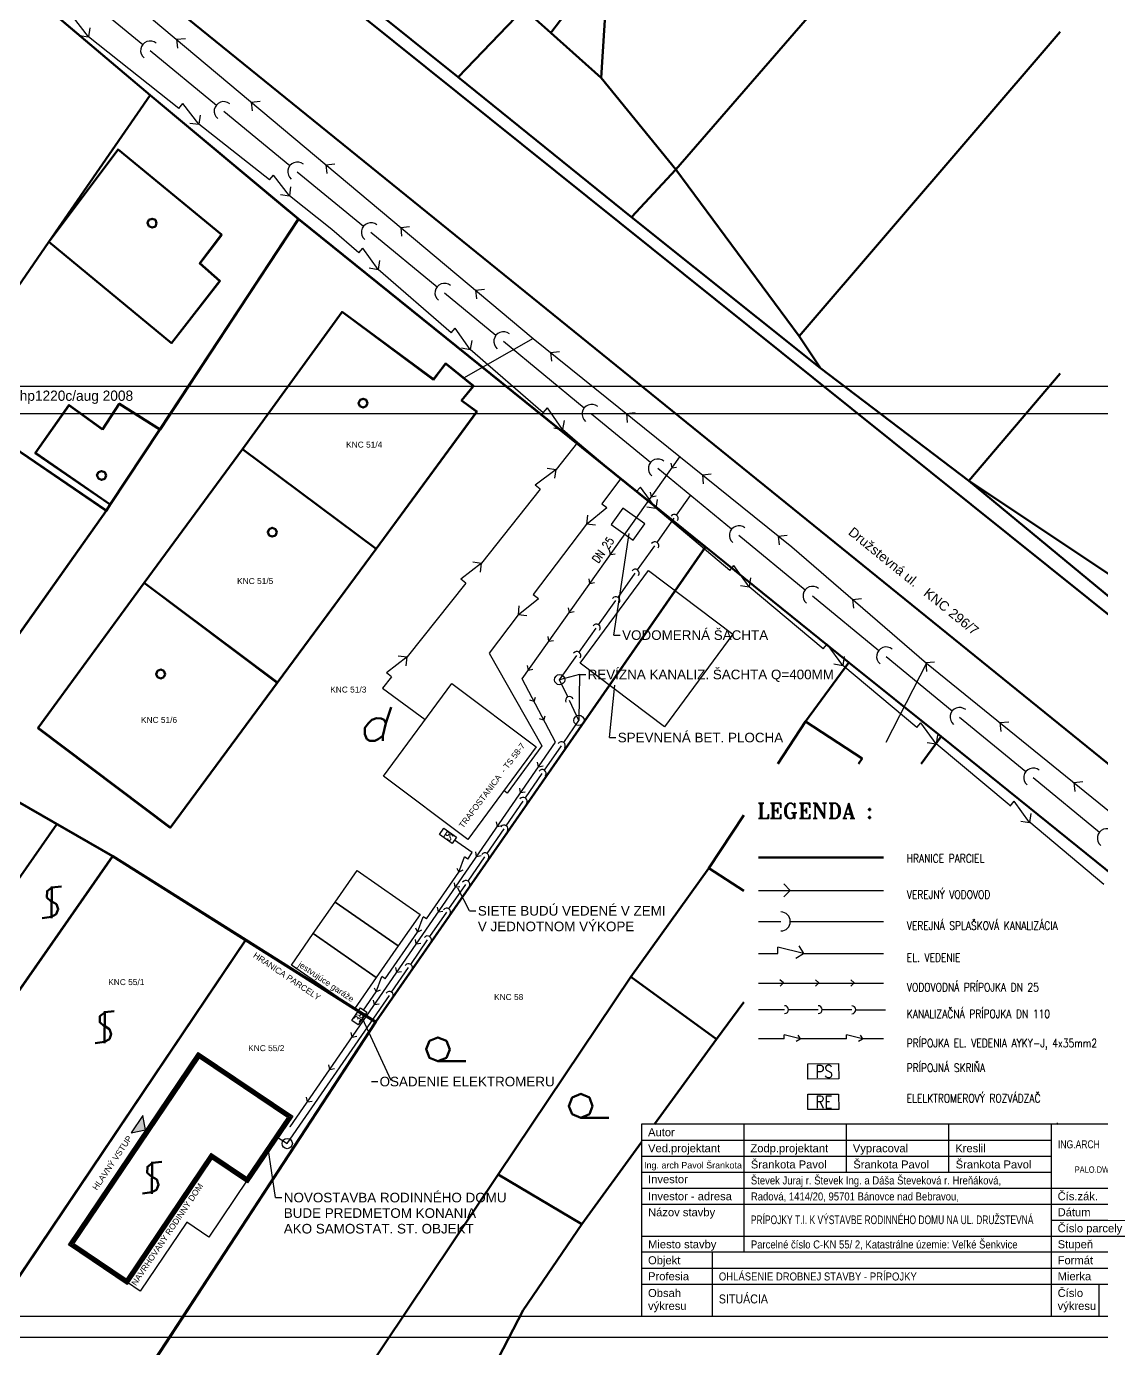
# Model space of a CAD drawing. Header units: millimetres. Extents: x 465413 to 965836, y 2516576 to 3795663.
# Drawn here: x 614838 to 698834, y 3330562 to 3433833 of the extents above; entities that cross this region are included whole.
import ezdxf
from ezdxf.enums import TextEntityAlignment as Align
from ezdxf.lldxf.tags import DXFTag

# ---------------------------------------------------------------- set-up
doc = ezdxf.new("R2010")
doc.units = ezdxf.units.MM
for name, color, linetype in [('LEGENDA', 3, 'Continuous'), ('MUR-POH', 64, 'Continuous'), ('MUR_POH', 64, 'Continuous'), ('MUR_REZ', 3, 'Continuous'), ('POP', 7, 'Continuous'), ('RAM_100', 160, 'Continuous'), ('ROZPISKA100', 7, 'Continuous'), ('SO10-PRIPOJKA-VODOVOD', 5, 'Continuous'), ('SO11-PRIPOJKA-SPLASK-KANAL', 25, 'Continuous'), ('SO12-PRIPOJKA-PLYN', 11, 'Continuous'), ('SO13-PRIPOJKA-ELEKTRO-NN', 20, 'Continuous'), ('TXT_50_MIESTN', 7, 'Continuous')]:
    doc.layers.add(name, color=color, linetype=linetype)
doc.layers.add('P', color=250, linetype='Continuous', lineweight=100)
doc.styles.add('ARIAL', font='arial.ttf', dxfattribs={"height": 250})
doc.styles.add('ROMANS', font='arial.ttf', dxfattribs={"width": 0.85})
doc.styles.add('ROMANT', font='romant', dxfattribs={"height": 3})
doc.styles.add('TAB', font='SIMPLEX', dxfattribs={"width": 0.8})
tags = doc.linetypes.add('DASHED', pattern=[0.75, 0.5, -0.25]).pattern_tags.tags
tags[6:7] = [DXFTag(74, 4), DXFTag(75, 0), DXFTag(340, '0'), DXFTag(46, 1.0), DXFTag(50, 0.0), DXFTag(44, 0.0), DXFTag(45, 0.0)]
tags[4:5] = [DXFTag(74, 4), DXFTag(75, 0), DXFTag(340, '0'), DXFTag(46, 1.0), DXFTag(50, 0.0), DXFTag(44, 0.0), DXFTag(45, 0.0)]

# ---------------------------------------------------------------- blocks, each defined once
blk = doc.blocks.new('Z_RAM_A_3_hp 1220')
at = {"layer": 'POP', "linetype": 'Continuous'}
blk.add_lwpolyline([(-288.5, -408), (-6.5, -408), (-6.5, -13), (-288.5, -13)], close=True, dxfattribs=at)
at = {"layer": 'RAM_100', "linetype": 'Continuous'}
for p, q in [((-147.5, 0), (-151.4, -5.38)), ((-147.5, -13), (-147.5, 0)), ((-147.5, 0), (-143.6, -5.38))]:
    blk.add_line(p, q, dxfattribs=at)
for points in [[(-297, -420), (0, -420), (0, 0), (-297, 0)], [(-288.5, -13), (-288.5, -408), (-6.5, -408), (-6.5, -13)]]:
    blk.add_lwpolyline(points, close=True, dxfattribs=at)
blk.add_text('rkmk 1:1 A3  hp1220c/aug 2008', height=3.2, rotation=90, dxfattribs=at).set_placement((-292.52, -406.58))

msp = doc.modelspace()

# ---------------------------------------------------------------- hatches: boundary and pattern name
at = {"layer": 'MUR-POH'}
msp.add_hatch(color=252, dxfattribs=at).paths.add_polyline_path([(624131.6, 3347648.6), (623936.5, 3348766.9), (623021.6, 3347410.6)])

# ---------------------------------------------------------------- linework, layer by layer
at = {"layer": 'MUR-POH', "linetype": 'DASHED', "ltscale": 0.01}
for p, q in [((660738.4, 3386291.9), (661939.9, 3394220.8)), ((658044.6, 3383217.4), (658004.9, 3379631.5)), ((660394.8, 3378289.5), (660805.6, 3382378.2)), ((649465, 3364757.5), (648539.9, 3366514.1)), ((643332.8, 3351493), (641085.3, 3356335.5)), ((634305.1, 3342357.5), (633726.1, 3346212.5))]:
    msp.add_line(p, q, dxfattribs=at)
at = {"layer": 'MUR-POH', "linetype": 'DASHED', "ltscale": 0.01, "flags": 128}
for points in [[(660738.4, 3386291.9), (661229.9, 3386291.9)], [(658044.6, 3383217.4), (656495.9, 3382807.4)], [(658044.6, 3383217.4), (658536.1, 3383217.4)], [(660394.8, 3378289.5), (660886.3, 3378289.5)], [(649465, 3364757.5), (649956.4, 3364757.5)], [(641788.4, 3351419.8), (642279.9, 3351419.8)], [(634305.1, 3342357.5), (634796.6, 3342357.5)]]:
    msp.add_lwpolyline(points, dxfattribs=at)
at = {"layer": 'MUR-POH', "color": 252, "flags": 128}
msp.add_lwpolyline([(623936.5, 3348766.9), (623021.6, 3347410.6), (624131.6, 3347648.6)], close=True, dxfattribs=at)
at = {"layer": 'MUR-POH', "color": 252}
msp.add_lwpolyline([(632079.8, 3343704.3), (629088.1, 3339268.9), (627362.3, 3340433), (623731.4, 3335049.9), (622666.9, 3335768), (629289.5, 3345586.3)], close=True, dxfattribs=at)
at = {"layer": 'MUR_REZ', "flags": 128}
msp.add_lwpolyline([(661441.8, 3396208.9), (660532.5, 3394929), (662251.3, 3393708), (663160.5, 3394987.9)], close=True, dxfattribs=at)
at = {"layer": 'MUR_REZ'}
for points in [[(635644.4, 3348719.2), (632120.5, 3343494.8), (629330.2, 3345376.9), (622707.6, 3335558.5), (618121.2, 3338652), (628267.7, 3353694.8)], [(635539.7, 3348698.8), (632100.1, 3343599.5), (629309.8, 3345481.6), (622687.2, 3335663.2), (618226, 3338672.4), (628288.1, 3353590.1)], [(635434.9, 3348678.5), (632079.8, 3343704.3), (629289.5, 3345586.3), (622666.9, 3335768), (618330.7, 3338692.8), (628308.4, 3353485.4)], [(635330.2, 3348658.1), (632059.4, 3343809), (629269.1, 3345691.1), (622646.5, 3335872.7), (618435.5, 3338713.1), (628328.8, 3353380.6)], [(635225.4, 3348637.8), (632039.1, 3343913.7), (629248.7, 3345795.8), (622626.2, 3335977.5), (618540.2, 3338733.5), (628349.2, 3353275.9)]]:
    msp.add_lwpolyline(points, close=True, dxfattribs=at)
at = {"layer": 'P', "color": 2, "linetype": 'Continuous'}
for p, q in [((624516.1, 3428452.8), (598264.3, 3450682.6)), ((598264.3, 3450682.6), (624516.1, 3428452.8)), ((616594, 3417006.9), (624516.1, 3428452.8)), ((624516.1, 3428452.8), (616594, 3417006.9)), ((624516.1, 3428452.8), (636083.7, 3418789.4)), ((635373.5, 3419382.6), (624516.1, 3428452.8)), ((616594, 3417006.9), (621997, 3424223.4)), ((621997, 3424223.4), (616594, 3417006.9)), ((621997, 3424223.4), (630096.6, 3417557.1)), ((630096.6, 3417557.1), (621997, 3424223.4)), ((625268.6, 3402338), (636083.7, 3418789.4)), ((636083.7, 3418789.4), (625268.6, 3402338)), ((667894.2, 3393164.1), (636083.6, 3418789.4)), ((636083.6, 3418789.4), (667894.2, 3393164.1)), ((630096.6, 3417557.1), (628382.8, 3415324.1)), ((628382.8, 3415324.1), (630096.6, 3417557.1)), ((608168.4, 3404804.1), (616594, 3417006.9)), ((616594, 3417006.9), (608168.4, 3404804.1)), ((626169.4, 3409093.3), (616594, 3417006.9)), ((616594, 3417006.9), (626169.4, 3409093.3)), ((628382.8, 3415324.1), (629950.7, 3413946.6)), ((629950.7, 3413946.6), (628382.8, 3415324.1)), ((629950.7, 3413946.6), (626169.4, 3409093.3)), ((626169.4, 3409093.3), (629950.7, 3413946.6)), ((631706.1, 3400809), (639495.3, 3411533.2)), ((639495.3, 3411533.2), (631706.1, 3400809)), ((639495.3, 3411533.2), (646638.2, 3406241.6)), ((646638.2, 3406241.6), (639495.3, 3411533.2)), ((646638.2, 3406241.6), (647588.3, 3407496.6)), ((647588.3, 3407496.6), (646638.2, 3406241.6)), ((647588.3, 3407496.6), (649765.5, 3405727.5)), ((649765.5, 3405727.5), (647588.3, 3407496.6)), ((649765.5, 3405727.5), (648816.1, 3404620.7)), ((648816.1, 3404620.7), (649765.5, 3405727.5)), ((621073.3, 3396005), (608168.4, 3404804.1)), ((608168.4, 3404804.1), (621073.3, 3396005)), ((615519.5, 3400511.6), (618147.5, 3404259.1)), ((618147.5, 3404259.1), (615519.5, 3400511.6)), ((618147.5, 3404259.1), (620787.1, 3402358.2)), ((620787.1, 3402358.2), (618147.5, 3404259.1)), ((620787.1, 3402358.2), (622092.5, 3404352.4)), ((622092.5, 3404352.4), (620787.1, 3402358.2)), ((622092.5, 3404352.4), (625268.6, 3402338)), ((625268.6, 3402338), (622092.5, 3404352.4)), ((648816.1, 3404620.7), (650015.8, 3403726.4)), ((650015.8, 3403726.4), (648816.1, 3404620.7)), ((650015.8, 3403726.4), (642152.6, 3393021)), ((642152.6, 3393021), (650015.8, 3403726.4)), ((621371.8, 3396503.7), (625268.6, 3402338)), ((625268.6, 3402338), (621371.8, 3396503.7)), ((624029.3, 3390362), (631706.1, 3400809)), ((631706.1, 3400809), (624029.3, 3390362)), ((631706.1, 3400809), (642152.6, 3393021)), ((642152.6, 3393021), (631706.1, 3400809)), ((631706.2, 3400808.9), (642152.6, 3393021)), ((642152.6, 3393021), (631706.2, 3400808.9)), ((621371.8, 3396503.7), (615519.5, 3400511.6)), ((615519.5, 3400511.6), (621371.8, 3396503.7)), ((610114.5, 3380554.3), (621073.3, 3396005)), ((621073.3, 3396005), (610114.5, 3380554.3)), ((621073.3, 3396005), (621371.8, 3396503.7)), ((621371.8, 3396503.7), (621073.3, 3396005)), ((642152.6, 3393021), (634438.7, 3382574.2)), ((634438.7, 3382574.2), (642152.6, 3393021)), ((642115.3, 3356057.8), (667894.2, 3393164.1)), ((667894.2, 3393164.1), (642115.3, 3356057.8)), ((642115.4, 3356057.8), (667894.3, 3393164)), ((667894.3, 3393164), (642115.4, 3356057.8)), ((615737.3, 3379029), (624029.3, 3390362)), ((624029.3, 3390362), (615737.3, 3379029)), ((624029.3, 3390362), (634438.7, 3382574.2)), ((634438.7, 3382574.2), (624029.3, 3390362)), ((624029.3, 3390362), (634438.7, 3382574.2)), ((634438.7, 3382574.2), (624029.3, 3390362)), ((634438.7, 3382574.2), (626072.6, 3371241.5)), ((626072.6, 3371241.5), (634438.7, 3382574.2)), ((615737.3, 3379029), (626072.6, 3371241.5)), ((614137.3, 3373295.4), (621562.5, 3369021.1)), ((621562.5, 3369021.1), (614137.3, 3373295.4)), ((617212.8, 3371525), (606334.2, 3355932.1)), ((610434.9, 3353071.2), (621562.5, 3369021.1)), ((621562.5, 3369021.1), (610434.9, 3353071.2)), ((631959, 3362474.1), (621562.5, 3369021.1)), ((612719, 3333949.6), (631959, 3362474.1)), ((631959, 3362474.1), (612719, 3333949.6))]:
    msp.add_line(p, q, dxfattribs=at)
at = {"layer": 'P', "color": 252, "linetype": 'Continuous'}
for points in [[(742574.3, 3333465.4), (719611.2, 3351498.2), (686314.7, 3378361.1), (679098.8, 3384141.7), (667894.9, 3393177.1), (636082.2, 3418805.6), (624508.6, 3428456.7), (598265.3, 3450675), (589715, 3457819.8), (573119, 3472628.3), (556578.7, 3487417.9)], [(582373.4, 3487311.6), (588325.5, 3481945.6), (597096, 3474036.9), (614898.1, 3458348.7), (624782.2, 3449691), (633868.7, 3441669.3), (648560.1, 3429865.1), (662119.9, 3418940.3), (676867.2, 3407135.8), (688462.9, 3398340.7), (700908.7, 3388053.3)], [(624782.2, 3449691), (614898.1, 3458348.7), (597096, 3474036.9), (600108.3, 3477895.7), (609757.2, 3470858.1), (620038.8, 3463817.9), (629368.1, 3456037.2), (638324.3, 3448016), (649101.2, 3439224.3), (653700.2, 3435204), (655814.2, 3433334.1), (659745.3, 3429819), (665578.3, 3422666.9), (675202.5, 3409636.6), (676867.2, 3407135.8), (662119.9, 3418940.3), (648560.1, 3429865.1), (633868.7, 3441669.3), (624782.2, 3449691)], [(649101.2, 3439224.3), (661467.4, 3454788.2), (663843.8, 3457905.1), (669389.4, 3453248), (659724.4, 3442809.7), (660342.7, 3439308.3), (655814.2, 3433334.1), (653700.2, 3435204), (649101.2, 3439224.3)], [(659745.3, 3429819), (660342.7, 3439308.3), (659724.4, 3442809.7), (669389.4, 3453248), (671016.3, 3455121), (683399.4, 3443196), (665578.3, 3422666.9), (659745.3, 3429819)], [(588133.2, 3390137.3), (580968, 3394670.7), (567899.9, 3402969.3), (583352.7, 3426876.9), (598265.3, 3450675), (624508.6, 3428456.7), (616588.9, 3417006.3), (608182.1, 3404794.7), (597620.2, 3388981.5), (595299, 3385734.1), (588133.2, 3390137.3)], [(665578.3, 3422666.9), (683399.4, 3443196), (689233.9, 3449927.9), (693351.1, 3446412), (695601.5, 3444465.4)], [(660342.7, 3439308.3), (659745.3, 3429819), (655814.2, 3433334.1), (660342.7, 3439308.3)], [(695601.5, 3433408.5), (675202.5, 3409636.6), (665578.3, 3422666.9)], [(675202.5, 3409636.6), (695601.5, 3433408.5)], [(608182.1, 3404794.7), (616588.9, 3417006.3), (624508.6, 3428456.7), (636082.2, 3418805.6), (625275.8, 3402360.6), (622101.5, 3404365.1), (620790.6, 3402379.1), (618174.1, 3404251), (615534.5, 3400521.1), (621380.5, 3396495.5), (621080.7, 3396012.9), (608182.1, 3404794.7)], [(616588.9, 3417006.3), (626178.3, 3409094.2), (629957.8, 3413954.7), (628381.5, 3415338.5), (630084.4, 3417583.4), (621997.3, 3424223.7), (616588.9, 3417006.3)], [(621997.3, 3424223.7), (630084.4, 3417583.4), (628381.5, 3415338.5), (629957.8, 3413954.7), (626178.3, 3409094.2), (616588.9, 3417006.3), (621997.3, 3424223.7)], [(642132.9, 3356079.5), (631979, 3362486.4), (621583.6, 3369024.5), (614156.8, 3373298.5), (607863.6, 3377195.6), (610129.4, 3380554.9), (621080.7, 3396012.9), (621380.5, 3396495.5), (625275.8, 3402360.6), (636082.2, 3418805.6), (667894.9, 3393177.1), (642132.9, 3356079.5)], [(625007.2, 3418479.1), (624915.2, 3418721.4), (624655, 3418815.5), (624412.7, 3418723.5), (624300, 3418482), (624410.6, 3418221), (624652.1, 3418126.9), (624913.1, 3418218.9), (625007.2, 3418479.1)], [(634444, 3382576.3), (642173.6, 3393041.2), (650015.8, 3403747.6), (648828.3, 3404627.2), (649763.5, 3405758.6), (647593.2, 3407498.4), (646639, 3406274), (639495.3, 3411533.2), (631708.9, 3400826.6), (624035.3, 3390380.1), (615762.4, 3379042.8), (626096.8, 3371257.9), (634444, 3382576.3)], [(631708.9, 3400826.6), (639495.3, 3411533.2), (646639, 3406274), (647593.2, 3407498.4), (649763.5, 3405758.6), (648828.3, 3404627.2), (650015.8, 3403747.6), (642173.6, 3393041.2), (631708.9, 3400826.6)], [(695601.5, 3406722.2), (688462.9, 3398340.7), (676867.2, 3407135.8), (675202.5, 3409636.6)], [(708875.5, 3397255.8), (702030.5, 3389295.6), (688462.9, 3398340.7), (695601.5, 3406722.2)], [(621080.7, 3396012.9), (610129.4, 3380554.9), (597620.2, 3388981.5), (608182.1, 3404794.7), (621080.7, 3396012.9)], [(615534.5, 3400521.1), (618174.1, 3404251), (620790.6, 3402379.1), (622101.5, 3404365.1), (625275.8, 3402360.6), (621380.5, 3396495.5), (615534.5, 3400521.1)], [(641494.6, 3404415.5), (641384, 3404657.9), (641142.4, 3404751.9), (640900.1, 3404659.9), (640787.4, 3404418.4), (640898.1, 3404176), (641139.6, 3404063.3), (641382, 3404174), (641494.6, 3404415.5)], [(642173.6, 3393041.2), (634444, 3382576.3), (624035.3, 3390380.1), (631708.9, 3400826.6), (642173.6, 3393041.2)], [(621054.8, 3398767.5), (620962.8, 3399009.8), (620702.6, 3399103.9), (620460.3, 3399011.9), (620347.6, 3398770.4), (620458.2, 3398509.4), (620699.8, 3398415.3), (620960.7, 3398507.3), (621054.8, 3398767.5)], [(719338.9, 3375749.7), (730293.6, 3364947.3), (731905.1, 3363079.5), (717827.7, 3374862.6), (710167.7, 3381277.8), (700908.7, 3388053.3), (688462.9, 3398340.7), (702030.5, 3389295.6), (711812.7, 3383020.5), (719338.9, 3375749.7)], [(634399.4, 3394320.2), (634307.3, 3394562.5), (634047.2, 3394675.3), (633804.8, 3394564.6), (633692.2, 3394323.1), (633802.8, 3394080.7), (634044.4, 3393986.7), (634305.3, 3394078.6), (634399.4, 3394320.2)], [(670898.4, 3372237.6), (668163.7, 3368088.1), (662061.5, 3359607.9), (651705.8, 3344166.1), (635676.1, 3320260.9), (623984.1, 3328293.3), (642132.9, 3356079.5), (667894.9, 3393177.1), (679098.8, 3384141.7), (675711.2, 3379540.1)], [(634444, 3382576.3), (626096.8, 3371257.9), (615762.4, 3379042.8), (624035.3, 3390380.1), (634444, 3382576.3)], [(625680.9, 3383245.2), (625570.2, 3383487.6), (625328.7, 3383600.3), (625067.7, 3383489.7), (624973.7, 3383248.2), (625065.7, 3383005.8), (625325.9, 3382911.7), (625568.2, 3383003.8), (625680.9, 3383245.2)], [(673533.4, 3376235.7), (675711.2, 3379540.1), (679098.8, 3384141.7), (686314.7, 3378361.1), (684734.6, 3376235.7)], [(642926.8, 3379413.9), (643322.8, 3380659.2)], [(642679.2, 3378037.7), (642680.7, 3378409.9), (642926.8, 3379413.9), (642797.6, 3379675), (642556.1, 3379787.6), (642183.9, 3379789.2), (641811.2, 3379679), (641549.6, 3379419.5), (641287.5, 3379048.4), (641285.5, 3378545.9), (641432.8, 3378173.1), (641674.2, 3378041.8), (642046.4, 3378040.3), (642307.5, 3378169.5), (642680.7, 3378409.9)], [(675711.2, 3379540.1), (673533.4, 3376235.7)], [(684734.6, 3376235.7), (686314.7, 3378361.1), (719611.2, 3351498.2), (706403.8, 3336272.6)], [(610462.9, 3353083.3), (604747.2, 3357108.3), (611526, 3367186.3), (610524.1, 3367934.8), (614156.8, 3373298.5), (621583.6, 3369024.5), (610462.9, 3353083.3)], [(662061.5, 3359607.9), (668163.7, 3368088.1), (670898.4, 3372237.6)], [(612747.7, 3333960.2), (602111.5, 3340759.9), (610462.9, 3353083.3), (621583.6, 3369024.5), (631979, 3362486.4), (612747.7, 3333960.2)], [(672034.5, 3368912.5), (681800, 3368912.5)], [(616799.2, 3364186.7), (616809.4, 3366662)], [(617572.5, 3366658.8), (616809.1, 3366587.5)], [(616827.7, 3366568.9), (616454.3, 3366291.2), (616433.7, 3365807.4), (616767.4, 3365489.6)], [(616799.6, 3364279.8), (617172.8, 3364501.6), (617323.2, 3364891.8), (617175.9, 3365264.6), (616823.2, 3365489.4)], [(616073.4, 3364189.7), (616799.6, 3364279.8)], [(642132.9, 3356079.5), (623984.1, 3328293.3), (613235.6, 3312350.6), (602953, 3319148.8), (612747.7, 3333960.2), (631979, 3362486.4), (642132.9, 3356079.5)], [(662903.8, 3346686.9), (658240.9, 3340268), (651705.8, 3344166.1), (662061.5, 3359607.9)], [(662061.5, 3359607.9), (668741.4, 3354722.9), (663919.5, 3348085.1)], [(670898.4, 3357624.4), (668741.4, 3354722.9), (662061.5, 3359607.9)], [(663919.5, 3348085.1), (668741.4, 3354722.9), (670898.4, 3357624.4)], [(620956.4, 3356818.2), (620582.9, 3356521.9), (620562.4, 3356056.7), (620914.7, 3355738.9)], [(620946.5, 3354417.4), (620956.8, 3356911.2)], [(621701.2, 3356908.2), (620956.5, 3356836.8)], [(620946.9, 3354529), (621320, 3354732.2), (621451.9, 3355122.5), (621323.2, 3355513.9), (620951.9, 3355738.7)], [(620202.1, 3354420.4), (620946.9, 3354529)], [(647912.2, 3353934), (647654.3, 3354586.4), (646985.4, 3354868.4), (646332.9, 3354591.9), (646069.7, 3353941.6), (646327.5, 3353270.5), (646977.8, 3353007.3), (647648.8, 3353265.1), (647912.2, 3353934)], [(646977.8, 3353007.3), (649173.9, 3352998.2)], [(659060.6, 3349495.8), (658821.4, 3350166.8), (658152.6, 3350448.7), (657481.4, 3350172.3), (657218.1, 3349503.4), (657476.1, 3348869.5), (658144.9, 3348587.6), (658816.1, 3348864), (659060.6, 3349495.8)], [(658144.9, 3348587.6), (660341, 3348578.6)], [(695412.7, 3348160.6), (695357.4, 3348085.1)], [(662764.4, 3315202.7), (656037.4, 3320418.9), (649319.8, 3325192.5), (653653.5, 3333549.6), (658240.9, 3340268), (662903.8, 3346686.9)], [(624667.3, 3345040.6), (624293.9, 3344762.9), (624273.4, 3344297.8), (624625.7, 3343979.9)], [(624638.9, 3342658.5), (624649.2, 3345152.3)], [(625412.2, 3345149.2), (624648.8, 3345059.3)], [(624639.3, 3342770.1), (625012.4, 3342973.3), (625162.9, 3343363.5), (625015.6, 3343755), (624662.9, 3343979.8)], [(658240.9, 3340268), (653653.5, 3333549.6), (649319.8, 3325192.5), (645285, 3317094.6), (643971.5, 3314475.8), (635676.1, 3320260.9), (651705.8, 3344166.1), (658240.9, 3340268)], [(623913.1, 3342661.4), (624639.3, 3342770.1)]]:
    msp.add_lwpolyline(points, dxfattribs=at)
at = {"layer": 'P', "color": 1, "linetype": 'Continuous'}
for points in [[(567931.4, 3487371.1), (593364.2, 3462680.9), (622502.6, 3438459.2), (721889.9, 3358002.7), (784886.6, 3307771.9), (803129.7, 3295208.6), (825549, 3279910.8)], [(825591, 3290109.6), (810336.2, 3300687.8), (786548.5, 3318131.5), (764878.9, 3334710.4), (731584.6, 3362075.8), (676305.8, 3406393.7), (633418.4, 3440796.5), (596530, 3472159.5), (580531, 3487319.2)], [(648560.1, 3429865.1), (653700.2, 3435204)], [(662119.9, 3418940.3), (665578.3, 3422666.9)], [(679848.3, 3376235.7), (680128.8, 3376655.8), (675711.2, 3379540.1)], [(668163.7, 3368088.1), (670898.4, 3366323.7)]]:
    msp.add_lwpolyline(points, dxfattribs=at)
at = {"layer": 'P', "color": 2, "linetype": 'Continuous', "flags": 128}
msp.add_lwpolyline([(642115.3, 3356057.8), (623934.2, 3328269.3), (613195.5, 3312336.1), (602911.2, 3319123.3), (612719, 3333949.6), (631959, 3362474.1), (642115.3, 3356057.8)], dxfattribs=at)
at = {"layer": 'ROZPISKA100', "color": 2}
for p, q in [((662903.8, 3348085.1), (662903.8, 3333085.1)), ((706403.8, 3348085.1), (662903.8, 3348085.1)), ((694903.8, 3348085.1), (694903.8, 3333085.1)), ((662903.8, 3343085.1), (706403.8, 3343085.1)), ((706403.8, 3338085.1), (662903.8, 3338085.1)), ((662903.8, 3333085.1), (706403.8, 3333085.1))]:
    msp.add_line(p, q, dxfattribs=at)
at = {"layer": 'ROZPISKA100'}
for p, q in [((670903.8, 3338085.1), (670903.8, 3348085.1)), ((678903.8, 3344335.1), (678903.8, 3348085.1)), ((686903.8, 3344335.1), (686903.8, 3348085.1)), ((662903.8, 3346835.1), (694903.8, 3346835.1)), ((662903.8, 3345585.1), (694903.8, 3345585.1)), ((662903.8, 3344335.1), (694903.8, 3344335.1)), ((662903.8, 3341835.1), (706403.8, 3341835.1)), ((694903.8, 3340585.1), (706403.8, 3340585.1)), ((662903.8, 3339335.1), (706403.8, 3339335.1)), ((668403.8, 3338085.1), (668403.8, 3333095.9)), ((662903.8, 3336835.1), (706403.8, 3336835.1)), ((662903.8, 3335585.1), (706403.8, 3335585.1)), ((698653.8, 3333085.1), (698653.8, 3335585.1))]:
    msp.add_line(p, q, dxfattribs=at)
at = {"layer": 'SO10-PRIPOJKA-VODOVOD'}
for p, q in [((626563.1, 3432826), (627261.3, 3432899.2)), ((626563.1, 3432826), (626636.4, 3432127.8)), ((632401.5, 3427930.2), (633099.7, 3428003.5)), ((632401.5, 3427930.2), (632474.8, 3427232.1)), ((638239.9, 3423034.5), (638938.1, 3423107.8)), ((638239.9, 3423034.5), (638313.2, 3422336.4)), ((644078.4, 3418138.8), (644776.5, 3418212.1)), ((644078.4, 3418138.8), (644151.6, 3417440.6)), ((649916.8, 3413243.1), (650614.9, 3413316.3)), ((649916.8, 3413243.1), (649990, 3412544.9)), ((655777.1, 3408373.4), (656475.2, 3408446.7)), ((655777.1, 3408373.4), (655850.3, 3407675.3)), ((661711, 3403591.6), (662409.1, 3403664.9)), ((661711, 3403591.6), (661784.3, 3402893.4)), ((667644.9, 3398809.8), (668343.1, 3398883.1)), ((667644.9, 3398809.8), (667718.2, 3398111.6)), ((673578.8, 3394027.9), (674277, 3394101.2)), ((673578.8, 3394027.9), (673652.1, 3393329.8)), ((679379.2, 3389080.4), (680077.4, 3389153.7)), ((679379.2, 3389080.4), (679452.5, 3388382.2)), ((685095, 3384141.9), (685793.2, 3384215.2)), ((685095, 3384141.9), (685168.3, 3383443.8)), ((690880.6, 3379455.4), (691578.8, 3379528.7)), ((690880.6, 3379455.4), (690953.9, 3378757.3)), ((696666.3, 3374768.9), (697364.5, 3374842.2)), ((696666.3, 3374768.9), (696739.6, 3374070.7)), ((674516.5, 3366352.8), (674020.1, 3366849.2)), ((672034.5, 3366352.8), (681800, 3366352.8)), ((674516.5, 3366352.8), (674020.1, 3365856.4))]:
    msp.add_line(p, q, dxfattribs=at)
at = {"layer": 'SO10-PRIPOJKA-VODOVOD', "color": 3}
for p, q in [((665276.5, 3399353.3), (665210.4, 3399713.2)), ((665276.5, 3399353.3), (665636.3, 3399419.5)), ((663673, 3397096.2), (663606.9, 3397456)), ((663673, 3397096.2), (664032.8, 3397162.3)), ((660466, 3392581.9), (660399.8, 3392941.7)), ((660466, 3392581.9), (660825.8, 3392648)), ((658862.4, 3390324.7), (658796.3, 3390684.6)), ((658862.4, 3390324.7), (659222.2, 3390390.9)), ((657258.9, 3388067.6), (657192.8, 3388427.4)), ((657258.9, 3388067.6), (657618.7, 3388133.7)), ((655655.4, 3385810.4), (655589.3, 3386170.3)), ((655655.4, 3385810.4), (656015.2, 3385876.6)), ((654051.9, 3383553.3), (653985.7, 3383913.1)), ((654051.9, 3383553.3), (654411.7, 3383619.4)), ((654504.1, 3381097.3), (654155.1, 3381206.8)), ((654504.1, 3381097.3), (654613.7, 3381446.3)), ((655264.3, 3379641.9), (654915.2, 3379751.4)), ((655264.3, 3379641.9), (655373.8, 3379991)), ((654842.7, 3376013.6), (654776.6, 3376373.4)), ((654842.7, 3376013.6), (655202.6, 3376079.8)), ((653444.2, 3373985.3), (653378.1, 3374345.1)), ((653444.2, 3373985.3), (653804, 3374051.4)), ((651627.9, 3371351), (651561.8, 3371710.8)), ((651627.9, 3371351), (651987.7, 3371417.1)), ((650007, 3369000.1), (649940.8, 3369359.9)), ((650007, 3369000.1), (650366.8, 3369066.2)), ((648346.3, 3366591.6), (648280.2, 3366951.4)), ((648346.3, 3366591.6), (648706.1, 3366657.7)), ((647020.7, 3364669), (646954.6, 3365028.8)), ((647020.7, 3364669), (647380.5, 3364735.1)), ((645293.8, 3362164.3), (645227.6, 3362524.1)), ((645293.8, 3362164.3), (645653.6, 3362230.4)), ((643771.4, 3359956.3), (643705.2, 3360316.1)), ((643771.4, 3359956.3), (644131.2, 3360022.5)), ((672034.5, 3359112.5), (681800, 3359112.5)), ((673972.4, 3359119.8), (673710.1, 3359374.8)), ((673972.4, 3359119.8), (673717.3, 3358857.5)), ((676741.1, 3359119.8), (676478.8, 3359374.8)), ((676741.1, 3359119.8), (676486.1, 3358857.5)), ((679509.9, 3359119.8), (679247.6, 3359374.8)), ((679509.9, 3359119.8), (679254.9, 3358857.5)), ((642026.3, 3357425.4), (641960.2, 3357785.2)), ((642026.3, 3357425.4), (642386.2, 3357491.6)), ((640281.3, 3354894.5), (640215.2, 3355254.3)), ((640281.3, 3354894.5), (640641.1, 3354960.7)), ((638536.3, 3352363.6), (638470.2, 3352723.4)), ((638536.3, 3352363.6), (638896.1, 3352429.8)), ((636791.3, 3349832.7), (636725.1, 3350192.5)), ((636791.3, 3349832.7), (637151.1, 3349898.9))]:
    msp.add_line(p, q, dxfattribs=at)
at = {"layer": 'SO10-PRIPOJKA-VODOVOD'}
for points in [[(605968.4, 3449815.3), (614443.5, 3442988.7), (654418.3, 3409468.3), (674636.2, 3393175.9), (685150.6, 3384096.9), (731324.6, 3346694.9)], [(654418.3, 3409468.3), (648982.1, 3406364.1)], [(685150.6, 3384096.9), (681974.4, 3377914)]]:
    msp.add_lwpolyline(points, dxfattribs=at)
at = {"layer": 'SO10-PRIPOJKA-VODOVOD', "color": 3}
for points in [[(656164.7, 3377930.9), (653573.2, 3382879.6), (665893.2, 3400221.4)], [(635413.5, 3347911.1), (635450, 3347887.4), (656164.7, 3377930.9)]]:
    msp.add_lwpolyline(points, dxfattribs=at)
at = {"layer": 'SO11-PRIPOJKA-SPLASK-KANAL'}
for p, q in [((672034.5, 3363923.6), (673771.9, 3363923.6)), ((674516.5, 3363923.6), (681800, 3363923.6))]:
    msp.add_line(p, q, dxfattribs=at)
at = {"layer": 'SO11-PRIPOJKA-SPLASK-KANAL', "color": 3}
for p, q in [((672034.5, 3357033.7), (673771.9, 3357033.7)), ((679921, 3357029.2), (681658.3, 3357029.2))]:
    msp.add_line(p, q, dxfattribs=at)
at = {"layer": 'SO11-PRIPOJKA-SPLASK-KANAL', "flags": 128}
for points in [[(618754.8, 3436684.3), (623928.6, 3432425.4)], [(624503.4, 3431952.2), (629677.3, 3427693.2)], [(630252.1, 3427220), (635426, 3422961.1)], [(636000.8, 3422487.9), (641174.7, 3418229)], [(641749.5, 3417755.7), (646923.3, 3413496.8)], [(647498.2, 3413023.6), (651522.3, 3409711.1)], [(652097.2, 3409237.9), (658420.7, 3404032.5)], [(663594.6, 3399773.6), (658995.6, 3403559.3)], [(669921.6, 3394554.7), (664164.2, 3399294)], [(670501.7, 3394087.8), (675675.5, 3389828.9)], [(676250.4, 3389355.7), (681424.2, 3385096.8)], [(681999.1, 3384623.6), (687172.9, 3380364.6)], [(687747.8, 3379891.4), (692921.6, 3375632.5)], [(693496.5, 3375159.3), (698670.3, 3370900.3)]]:
    msp.add_lwpolyline(points, dxfattribs=at)
at = {"layer": 'SO11-PRIPOJKA-SPLASK-KANAL', "color": 3, "flags": 128}
for points in [[(665630.6, 3395665.8), (666720.7, 3397200.2)], [(664108.2, 3393522.7), (665451.8, 3395414)], [(662585.7, 3391379.6), (663929.3, 3393270.9)], [(661063.2, 3389236.6), (662406.8, 3391127.9)], [(659540.8, 3387093.5), (660884.4, 3388984.8)], [(658018.3, 3384950.5), (659361.9, 3386841.8)], [(657135.7, 3381460.8), (656495.9, 3382807.4), (657839.5, 3384698.7)], [(656810.4, 3377899.1), (658004.9, 3379631.5), (657268.6, 3381181)], [(655317.1, 3375733.3), (656633.9, 3377643.2)], [(653823.8, 3373567.5), (655140.6, 3375477.3)], [(652330.5, 3371401.6), (653647.3, 3373311.5)], [(650837.1, 3369235.8), (652154, 3371145.7)], [(649343.8, 3367070), (650660.7, 3368979.9)], [(647850.5, 3364904.1), (649167.3, 3366814)], [(646357.2, 3362738.3), (647674, 3364648.2)], [(644863.9, 3360572.5), (646180.7, 3362482.4)], [(643370.5, 3358406.7), (644687.4, 3360316.5)], [(634319.7, 3347160.1), (635213.1, 3346575.6), (643194.1, 3358150.7)], [(672034.5, 3357033.7), (674063.2, 3357033.7)], [(674372, 3357033.7), (676692, 3357033.7)], [(677000.8, 3357033.7), (679320.8, 3357033.7)], [(679629.7, 3357029.2), (681949.6, 3357029.2)]]:
    msp.add_lwpolyline(points, dxfattribs=at)
at = {"layer": 'SO11-PRIPOJKA-SPLASK-KANAL', "color": 3}
for centre in [(656495.9, 3382807.4), (658004.9, 3379631.5), (635213.1, 3346575.6)]:
    msp.add_circle(centre, 400, dxfattribs=at)
at = {"layer": 'SO11-PRIPOJKA-SPLASK-KANAL'}
for centre, start, end in [((624503.4, 3431952.2), 50.539848, 230.539848), ((630252.1, 3427220), 50.539848, 230.539848), ((636000.8, 3422487.9), 50.539848, 230.539848), ((641749.5, 3417755.7), 50.539848, 230.539848), ((647498.2, 3413023.6), 50.539848, 230.539848), ((652097.2, 3409237.9), 50.539848, 230.539848), ((658995.6, 3403559.3), 50.539848, 230.539848), ((664169.4, 3399300.4), 50.539848, 230.539848), ((670501.7, 3394087.8), 50.539848, 230.539848), ((676250.4, 3389355.7), 50.539848, 230.539848), ((681999.1, 3384623.6), 50.539848, 230.539848), ((687747.8, 3379891.4), 50.539848, 230.539848), ((693496.5, 3375159.3), 50.539848, 230.539848), ((699245.2, 3370427.1), 50.539848, 230.539848), ((673771.9, 3363923.6), 270, 90)]:
    msp.add_arc(centre, 744.6, start, end, dxfattribs=at)
at = {"layer": 'SO11-PRIPOJKA-SPLASK-KANAL', "color": 3}
for centre, start, end in [((665454.8, 3395410.7), 325.414086, 145.414086), ((663930.6, 3393271.4), 325.414086, 145.414086), ((662408.1, 3391128.3), 325.414086, 145.414086), ((660885.7, 3388985.3), 325.414086, 145.414086), ((659363.2, 3386842.2), 325.414086, 145.414086), ((657840.7, 3384699.1), 325.414086, 145.414086), ((657268.6, 3381181), 25.414086, 205.414086), ((656634.6, 3377644.1), 325.414086, 145.414086), ((655141.2, 3375478.2), 325.414086, 145.414086), ((653647.9, 3373312.4), 325.414086, 145.414086), ((652154.6, 3371146.6), 325.414086, 145.414086), ((650661.3, 3368980.8), 325.414086, 145.414086), ((649168, 3366814.9), 325.414086, 145.414086), ((647674.6, 3364649.1), 325.414086, 145.414086), ((646181.3, 3362483.3), 325.414086, 145.414086), ((644688, 3360317.4), 325.414086, 145.414086), ((643194.7, 3358151.6), 325.414086, 145.414086), ((674064.3, 3357032.9), 270.80478, 90.80478), ((676693.1, 3357032.9), 270.80478, 90.80478), ((679319.9, 3357029.4), 270.80478, 90.80478)]:
    msp.add_arc(centre, 309.8, start, end, dxfattribs=at)
at = {"layer": 'SO13-PRIPOJKA-ELEKTRO-NN'}
for p, q in [((619690.4, 3433026.2), (618441.8, 3434647.9)), ((618994.3, 3433116.7), (619690.4, 3433026.2)), ((619780.9, 3433722.4), (619690.4, 3433026.2)), ((626756.1, 3427432.2), (627064.2, 3427821.4)), ((628312.8, 3426199.8), (627064.2, 3427821.4)), ((628403.3, 3426895.9), (628312.8, 3426199.8)), ((627616.7, 3426290.2), (628312.8, 3426199.8)), ((633821.8, 3421838.2), (634129.9, 3422227.4)), ((635378.5, 3420605.8), (634129.9, 3422227.4)), ((634682.4, 3420696.2), (635378.5, 3420605.8)), ((635469, 3421301.9), (635378.5, 3420605.8)), ((640806.1, 3416150.5), (641131.3, 3416525.5)), ((642306.4, 3414849.9), (641131.3, 3416525.5)), ((642427.8, 3415541.3), (642306.4, 3414849.9)), ((641615, 3414971.3), (642306.4, 3414849.9)), ((648013.3, 3409902.6), (648338.4, 3410277.7)), ((649513.5, 3408602), (648338.4, 3410277.7)), ((649634.9, 3409293.4), (649513.5, 3408602)), ((648822.1, 3408723.4), (649513.5, 3408602)), ((655220.4, 3403654.7), (655545.5, 3404029.8)), ((656720.6, 3402354.1), (655545.5, 3404029.8)), ((656842, 3403045.6), (656720.6, 3402354.1)), ((656029.2, 3402475.5), (656720.6, 3402354.1)), ((656212.9, 3399237.7), (654589.8, 3397990.9)), ((655516.8, 3399329), (656212.9, 3399237.7)), ((656121.6, 3398541.7), (656212.9, 3399237.7)), ((654978.6, 3397682.4), (654589.8, 3397990.9)), ((662486.8, 3397477.4), (662806.1, 3397857.4)), ((664006.8, 3396200), (662806.1, 3397857.4)), ((664117.6, 3396893.2), (664006.8, 3396200)), ((658589.6, 3394960.4), (660181, 3396247.4)), ((658663.4, 3395658.6), (658589.6, 3394960.4)), ((659784.6, 3396546.2), (660181, 3396247.4)), ((663313.6, 3396310.8), (664006.8, 3396200)), ((659287.7, 3394886.6), (658589.6, 3394960.4)), ((650400.1, 3391912.9), (648777, 3390666.2)), ((649704.1, 3392004.2), (650400.1, 3391912.9)), ((650308.8, 3391216.9), (650400.1, 3391912.9)), ((669787.7, 3391341.7), (670107.1, 3391721.7)), ((671307.7, 3390064.2), (670107.1, 3391721.7)), ((649165.8, 3390357.6), (648777, 3390666.2)), ((658088.1, 3384087), (663434.4, 3391327.5)), ((663434.4, 3391327.5), (670023, 3386363.1)), ((671418.5, 3390757.4), (671307.7, 3390064.2)), ((654439.8, 3389453.6), (654836.3, 3389154.9)), ((670614.5, 3390175), (671307.7, 3390064.2)), ((653244.9, 3387867.9), (654836.3, 3389154.9)), ((653318.7, 3388566), (653244.9, 3387867.9)), ((653943, 3387794.1), (653244.9, 3387867.9)), ((670023, 3386363.1), (664677.5, 3379122)), ((677088.6, 3385205.9), (677408, 3385586)), ((678608.7, 3383928.5), (677408, 3385586)), ((644587.3, 3384588.2), (642964.2, 3383341.4)), ((643891.3, 3384679.4), (644587.3, 3384588.2)), ((644496, 3383892.1), (644587.3, 3384588.2)), ((678719.5, 3384621.7), (678608.7, 3383928.5)), ((643353, 3383032.8), (642964.2, 3383341.4)), ((664677.5, 3379122), (658088.1, 3384087)), ((677915.5, 3384039.3), (678608.7, 3383928.5)), ((642728, 3375282.2), (648074.4, 3382522.6)), ((648074.4, 3382522.6), (654662.9, 3377558.3)), ((684389.6, 3379070.2), (684709, 3379450.2)), ((685909.6, 3377792.7), (684709, 3379450.2)), ((686020.4, 3378485.9), (685909.6, 3377792.7)), ((654662.9, 3377558.3), (649317.4, 3370317.2)), ((685216.4, 3377903.5), (685909.6, 3377792.7)), ((649317.4, 3370317.2), (642728, 3375282.2)), ((691690.5, 3372934.5), (692009.9, 3373314.5)), ((693210.6, 3371657), (692009.9, 3373314.5)), ((693321.4, 3372350.2), (693210.6, 3371657)), ((692517.4, 3371767.8), (693210.6, 3371657)), ((675540.1, 3361424.4), (673554.6, 3361920.8)), ((673554.6, 3361424.4), (673554.6, 3361920.8)), ((675179, 3362026.4), (675540.1, 3361424.4)), ((672034.5, 3361424.4), (673554.6, 3361424.4)), ((674938.2, 3361063.2), (675540.1, 3361424.4)), ((675540.1, 3361424.4), (681800, 3361424.4))]:
    msp.add_line(p, q, dxfattribs=at)
at = {"layer": 'SO13-PRIPOJKA-ELEKTRO-NN', "color": 3}
for p, q in [((648609.8, 3367773.3), (649059.7, 3368973.4)), ((649315.6, 3368797), (649059.7, 3368973.4)), ((648462.3, 3368097.6), (648609.8, 3367773.3)), ((648934.1, 3367920.7), (648609.8, 3367773.3)), ((645382.9, 3363093.2), (645832.8, 3364293.4)), ((646088.8, 3364116.9), (645832.8, 3364293.4)), ((645235.5, 3363417.5), (645382.9, 3363093.2)), ((645707.2, 3363240.7), (645382.9, 3363093.2)), ((642156.1, 3358413.2), (642606, 3359613.3)), ((642861.9, 3359436.9), (642606, 3359613.3)), ((642008.7, 3358737.5), (642156.1, 3358413.2)), ((642480.4, 3358560.7), (642156.1, 3358413.2)), ((675281.8, 3354744.8), (674038.4, 3355055.6)), ((674038.4, 3354744.8), (674038.4, 3355055.6)), ((674976.3, 3354561.5), (675281.8, 3354744.8)), ((675098.5, 3355050.2), (675281.8, 3354744.8)), ((678907.8, 3354744.8), (678907.8, 3355055.6)), ((680151.2, 3354744.8), (678907.8, 3355055.6)), ((679845.8, 3354561.5), (680151.2, 3354744.8)), ((679968, 3355050.2), (680151.2, 3354744.8))]:
    msp.add_line(p, q, dxfattribs=at)
at = {"layer": 'SO13-PRIPOJKA-ELEKTRO-NN', "flags": 128}
for points in [[(626756.1, 3427432.2), (619690.4, 3433026.2)], [(633821.8, 3421838.2), (628312.8, 3426199.8)], [(640806.1, 3416150.5), (638702.9, 3417973.8), (635378.5, 3420605.8)], [(648013.3, 3409902.6), (642306.4, 3414849.9)], [(655220.4, 3403654.7), (649513.5, 3408602)], [(662486.8, 3397477.4), (657885, 3401344.8), (656720.6, 3402354.1)], [(657885, 3401344.8), (656212.9, 3399237.7)], [(654978.6, 3397682.4), (650400.1, 3391912.9)], [(661262, 3398506.7), (659784.6, 3396546.2)], [(669787.7, 3391341.7), (664006.8, 3396200)], [(658589.6, 3394960.4), (654439.8, 3389453.6)], [(649165.8, 3390357.6), (644587.3, 3384588.2)], [(677088.6, 3385205.9), (671307.7, 3390064.2)], [(653244.9, 3387867.9), (650986.6, 3384871.1), (655095, 3377628.5), (652393.4, 3373944.3), (652141.8, 3374143.2)], [(684389.6, 3379070.2), (678608.7, 3383928.5)], [(643353, 3383032.8), (642653.3, 3382151.1), (645984, 3379691.7)], [(691704.9, 3372951.5), (691609.7, 3373031.4), (685901.2, 3377804.4)], [(648100.7, 3370020.2), (647115.2, 3370704.8), (647457.5, 3371197.6), (648443, 3370512.9), (648100.7, 3370020.2)], [(699009.2, 3366819.7), (693154.3, 3371734.7)], [(643884.9, 3362015.3), (638957.3, 3365438.6), (640669, 3367902.4), (645596.5, 3364479.1), (643884.9, 3362015.3)], [(642173.2, 3359551.5), (637245.6, 3362974.8), (638957.3, 3365438.6), (643884.9, 3362015.3), (642173.2, 3359551.5)], [(640461.5, 3357087.7), (635534, 3360511.1), (637245.6, 3362974.8), (642173.2, 3359551.5), (640461.5, 3357087.7)], [(640250.2, 3356185), (640934.9, 3357170.5), (641427.7, 3356828.2), (640743, 3355842.7), (640250.2, 3356185)], [(678299.2, 3351617.7), (675899.2, 3351608.8), (675894.8, 3352808.8), (678294.8, 3352817.7), (678299.2, 3351617.7)], [(678299.2, 3349238), (675899.2, 3349229.2), (675894.8, 3350429.2), (678294.8, 3350438), (678299.2, 3349238)]]:
    msp.add_lwpolyline(points, dxfattribs=at)
at = {"layer": 'SO13-PRIPOJKA-ELEKTRO-NN', "color": 3, "flags": 128}
for points in [[(649666.1, 3369305.3), (648271.9, 3370266.6)], [(649315.6, 3368797), (649666.1, 3369305.3)], [(646088.8, 3364116.9), (648609.8, 3367773.3)], [(642861.9, 3359436.9), (645382.9, 3363093.2)], [(641181.3, 3356999.4), (642156.1, 3358413.2)], [(674038.4, 3354744.8), (672034.5, 3354744.8)], [(678907.8, 3354744.8), (675281.8, 3354744.8)], [(681800, 3354744.8), (680151.2, 3354744.8)]]:
    msp.add_lwpolyline(points, dxfattribs=at)

# ---------------------------------------------------------------- block references
at = {"layer": 'MUR_POH', "ltscale": 0.3, "xscale": 250, "yscale": 250, "zscale": 250, "rotation": 270.0000000000635}
msp.add_blockref('Z_RAM_A_3_hp 1220', (709653.8, 3331460.1), dxfattribs=at)

# ---------------------------------------------------------------- texts
at = {"layer": 'LEGENDA', "color": 2, "style": 'ROMANT'}
msp.add_text('LEGENDA :', height=1200, dxfattribs=at).set_placement((671937.4, 3371954.1))
at = {"layer": 'P', "color": 252, "linetype": 'Continuous', "style": 'TAB', "width": 0.8}
msp.add_text('HRANICE PARCIEL', height=650, dxfattribs=at).set_placement((683618, 3368520.8))
at = {"layer": 'ROZPISKA100'}
for s, height, style, p in [('Autor', 625, 'ARIAL', (663403.8, 3347147.6)), ('Ved.projektant', 625, 'ARIAL', (663403.8, 3345897.6)), ('Zodp.projektant', 625, 'ARIAL', (671403.8, 3345897.6)), ('Vypracoval', 625, 'ARIAL', (679403.8, 3345897.6)), ('Kreslil', 625, 'ARIAL', (687403.8, 3345897.6)), ('Ing. arch Pavol Šrankota ', 500, 'ROMANS', (663091.2, 3344631.4)), ('Šrankota Pavol', 625, 'ROMANS', (671436.2, 3344631.4)), ('Šrankota Pavol', 625, 'ROMANS', (679436.2, 3344631.4)), ('Šrankota Pavol', 625, 'ROMANS', (687436.2, 3344631.4)), ('Investor', 625, 'ARIAL', (663403.8, 3343479.3)), ('Čís.zák.', 625, 'ARIAL', (695403.8, 3342147.6)), ('Investor - adresa', 625, 'ARIAL', (663403.8, 3342147.6)), ('Názov stavby', 625, 'ARIAL', (663403.8, 3340897.6)), ('Dátum', 625, 'ARIAL', (695403.8, 3340897.6)), ('Číslo parcely', 625, 'ARIAL', (695403.8, 3339647.6)), ('Miesto stavby', 625, 'ARIAL', (663403.8, 3338397.6)), ('Stupeň', 625, 'ARIAL', (695403.8, 3338397.6)), ('Objekt', 625, 'ARIAL', (663403.8, 3337147.6)), ('Formát', 625, 'ARIAL', (695403.8, 3337147.6)), ('Profesia', 625, 'ARIAL', (663403.8, 3335897.6)), ('Mierka', 625, 'ARIAL', (695403.8, 3335897.6)), ('Obsah', 625, 'ARIAL', (663403.8, 3334589.1)), ('Číslo', 625, 'ARIAL', (695403.8, 3334589.1)), ('výkresu', 625, 'ARIAL', (663403.8, 3333582.8)), ('výkresu', 625, 'ARIAL', (695403.8, 3333582.8))]:
    msp.add_text(s, height=height, dxfattribs=dict(at, style=style)).set_placement(p)
at = {"layer": 'ROZPISKA100', "style": 'ROMANS'}
for s, height, width, p in [('Števek Juraj r. Števek Ing. a Dáša Števeková r. Hreňáková, ', 625, 0.85, (671436.2, 3343381.4)), ('Radová, 1414/20, 95701 Bánovce nad Bebravou,', 625, 0.85, (671436.2, 3342131.4)), ('PRÍPOJKY T.I. K VÝSTAVBE RODINNÉHO DOMU NA UL. DRUŽSTEVNÁ', 675, 0.7, (671436.2, 3340282.1)), ('Parcelné číslo C-KN 55/ 2, Katastrálne územie:^JVeľké Šenkvice', 625, 0.85, (671436.2, 3338381.4)), ('OHLÁSENIE DROBNEJ STAVBY - PRÍPOJKY', 625, 0.85, (668936.2, 3335881.4)), ('SITUÁCIA', 700, 0.85, (668936.2, 3334088.7))]:
    msp.add_text(s, height=height, dxfattribs=dict(at, width=width)).set_placement(p)
at = {"layer": 'ROZPISKA100', "width": 0.8}
msp.add_attdef('ING.ARCH', (695430.3, 3346203.6), 'KRESLIL', height=625, dxfattribs=at)
msp.add_attdef('PALO.DWG@GMAIL.COM', text='KRESLIL', height=500, dxfattribs=at).set_placement((700262.6, 3344541.9), align=Align.MIDDLE_CENTER)
at = {"layer": 'SO10-PRIPOJKA-VODOVOD', "color": 3, "style": 'TAB', "width": 0.8}
msp.add_text('DN 25', height=650, rotation=54.609305, dxfattribs=at).set_placement((659516.6, 3391858.2))
at = {"layer": 'SO10-PRIPOJKA-VODOVOD', "style": 'TAB', "width": 0.8}
msp.add_text('VEREJNÝ VODOVOD', height=650, dxfattribs=at).set_placement((683618, 3365700.4))
at = {"layer": 'SO10-PRIPOJKA-VODOVOD', "color": 3, "style": 'TAB', "width": 0.8}
msp.add_text('VODOVODNÁ PRÍPOJKA DN 25', height=650, dxfattribs=at).set_placement((683618, 3358460))
at = {"layer": 'SO11-PRIPOJKA-SPLASK-KANAL', "style": 'TAB', "width": 0.8}
msp.add_text('VEREJNÁ SPLAŠKOVÁ KANALIZÁCIA', height=650, dxfattribs=at).set_placement((683618, 3363271.2))
at = {"layer": 'SO11-PRIPOJKA-SPLASK-KANAL', "color": 3, "style": 'TAB', "width": 0.8}
msp.add_text('KANALIZAČNÁ PRÍPOJKA DN 110', height=650, dxfattribs=at).set_placement((683618, 3356381.3))
at = {"layer": 'SO12-PRIPOJKA-PLYN', "style": 'ARIAL'}
for s, p in [('VODOMERNÁ ŠACHTA', (661378.1, 3385915.6)), ('REVÍZNA KANALIZ. ŠACHTA Q=400MM', (658684.3, 3382841.2)), ('SPEVNENÁ BET. PLOCHA', (661034.5, 3377913.3)), ('SIETE BUDÚ VEDENÉ V ZEMI', (650104.6, 3364381.3)), ('V JEDNOTNOM VÝKOPE', (650104.6, 3363161.2)), ('OSADENIE ELEKTROMERU', (642428.1, 3351043.6)), ('NOVOSTAVBA RODINNÉHO DOMU', (634944.7, 3341981.3)), ('BUDE PREDMETOM KONANIA', (634944.7, 3340770.1)), ('AKO SAMOSTAT. ST. OBJEKT', (634944.7, 3339550))]:
    msp.add_text(s, height=750, dxfattribs=at).set_placement(p)
at = {"layer": 'SO13-PRIPOJKA-ELEKTRO-NN', "style": 'TAB', "width": 0.8}
for s, height, rotation, p in [('PS', 487.5, 325.211092, (647380.9, 3370582.8)), ('RE', 487.5, 235.211092, (640799, 3356878)), ('PS', 975, 0.211092, (676474.5, 3351713.6)), ('RE', 975, 0.211092, (676474.5, 3349334))]:
    msp.add_text(s, height=height, rotation=rotation, dxfattribs=at).set_placement(p)
for s, p in [('EL. VEDENIE', (683618, 3360772)), ('PRÍPOJNÁ SKRIŇA', (683615.8, 3352165.3)), ('ELELKTROMEROVÝ ROZVÁDZAČ', (683615.8, 3349785.6))]:
    msp.add_text(s, height=650, dxfattribs=at).set_placement(p)
at = {"layer": 'SO13-PRIPOJKA-ELEKTRO-NN', "color": 3, "style": 'TAB', "width": 0.8}
msp.add_text('PRÍPOJKA EL. VEDENIA AYKY-J, 4x35mm2', height=650, dxfattribs=at).set_placement((683618, 3354092.3))
at = {"layer": 'TXT_50_MIESTN', "style": 'ARIAL'}
for s, p in [('KNC 51/4', (639813.3, 3400934)), ('KNC 51/5', (631298.5, 3390278.7)), ('KNC 51/3', (638572.3, 3381804.3)), ('KNC 51/6', (623784.9, 3379434.2)), ('KNC 55/1', (621229.7, 3358952.1)), ('KNC 58', (651371.6, 3357788.7)), ('KNC 55/2', (632163.5, 3353793.5))]:
    msp.add_text(s, height=466.67, dxfattribs=at).set_placement(p)
for s, height, rotation, p in [('Družstevná ul.   KNC 296/7', 750, 321, (678982.6, 3394210.9)), ('TRAFOSTANICA  - TS 58-7', 466.667, 53, (648951.9, 3371158.8)), ('HLAVNÝ VSTUP', 466.667, 56, (620347.8, 3342881.9)), ('NAVRHOVANÝ RODINNÝ DOM', 466.667, 56, (623386, 3335435.1))]:
    msp.add_text(s, height=height, rotation=rotation, dxfattribs=at).set_placement(p)
at = {"layer": 'TXT_50_MIESTN', "char_height": 466.667, "attachment_point": 5, "rotation": 326, "style": 'ARIAL'}
for s, insert in [('{HRANICA PARCELY}', (635188.2, 3359636.1)), ('{jestvujúce garáže}', (638215.2, 3359160.9))]:
    msp.add_mtext(s, dxfattribs=dict(at, insert=insert))

doc.saveas('drawing.dxf')
